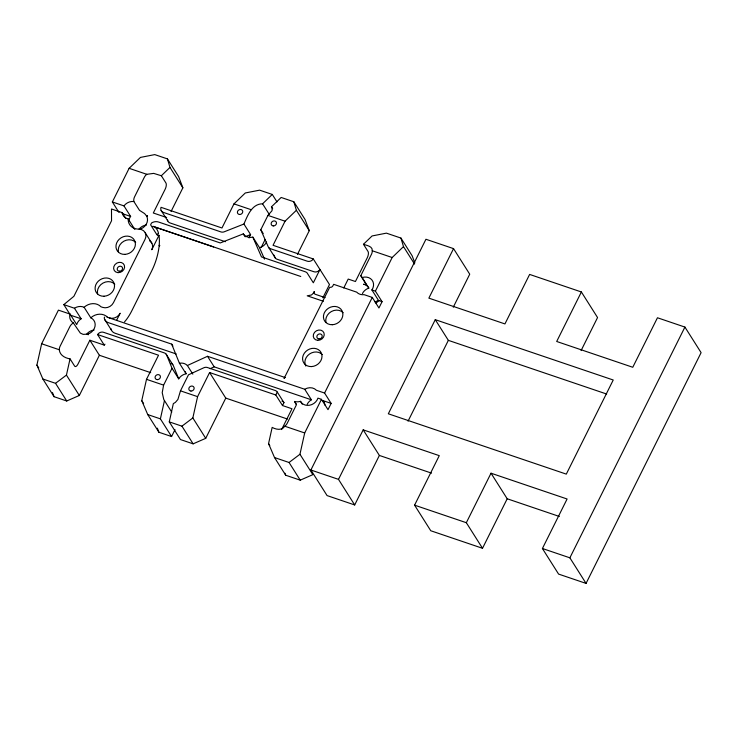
<?xml version="1.0" encoding="UTF-8"?>
<svg xmlns="http://www.w3.org/2000/svg" width="738" height="738" viewBox="0 0 738 738"><rect width="100%" height="100%" fill="white"/><g stroke="black" fill="none" stroke-linecap="round" stroke-linejoin="round"><path stroke-width="1.11" d="M362.413 293.558A9.769 8.45 -32.3 0 1 368.834 288.106A9.769 8.45 -32.3 0 0 363.548 284.222L366.417 284.785L360.817 275.772A8.339 7.214 -32.3 0 1 361.205 274.868L371.435 254.352A8.339 7.214 -32.3 0 0 372.266 250.763C372.819 246.132 366.417 245.459 363.465 244.269L372.09 235.957L386.408 233.143L400.937 238.07L412.127 255.754L414.83 262.903M70.027 314.074A9.769 8.45 -32.3 0 0 73.33 322.93A8.339 7.214 -32.3 0 0 69.842 326.676L60.129 346.168A8.339 7.214 -32.3 0 0 59.298 349.757C59.75 355.255 65.128 358.114 70.045 358.862L74.63 366.103A4.88 2.011 -71.3 0 0 78.025 363.991L89.87 340.227L99.381 355.264L79.326 395.476L66.724 400.992L54.049 396.693L42.869 379.018L36.9 365.079L41.642 343.77L58.413 310.135L70.027 314.074L76.706 324.628A9.769 8.45 -32.3 0 1 81.134 318.788L74.455 308.235L63.819 304.628L73.892 296.298L111.539 220.773L111.493 209.002L122.139 212.618A9.769 8.45 -32.3 0 0 128.172 218.909A12.214 10.563 -32.3 0 0 139.777 229.029L141.484 229.61A8.339 7.214 -32.3 0 1 145.118 239.195L113.468 302.672A8.339 7.214 -32.3 0 1 102.702 307.386L101.005 306.805A12.214 10.563 -32.3 0 0 84.114 307.266A9.769 8.45 -32.3 0 0 74.455 308.235M42.869 379.018L55.535 383.308L66.438 375.098L70.045 358.862M175.017 429.636L171.576 436.536L158.91 432.247L147.729 414.571L141.761 400.633L146.502 379.332L158.522 355.218L97.573 334.554A4.88 4.225 -32.3 0 1 103.588 332.312L164.325 352.902A4.88 4.225 -32.3 0 1 166.668 355.061L172.037 368.299L178.716 378.852A9.769 8.45 -32.3 0 1 186.105 373.797L185.247 371.675M172.037 368.299A9.76 8.45 -32.3 0 0 171.613 369.065L163.605 385.125L162.212 392.699L163.771 399.479L171.769 412.136M171.576 436.536L160.395 418.861L164.463 400.586M169.279 421.878L181.935 426.167L192.839 417.948L197.581 396.647L209.601 372.542L225.782 398.114L205.727 438.335L193.125 443.842L180.459 439.553L169.279 421.878L173.338 403.603L175.395 402.394L177.904 399.452L180.478 390.845L188.476 374.803L203.789 367.782A4.88 4.225 -32.3 0 1 207.47 367.533L275.256 390.513A4.88 4.225 -32.3 0 1 277.276 392.072L283.955 402.616L282.497 405.54L291.99 408.76L281.621 429.544M321.464 399.332L304.693 432.966L299.951 454.267L312.847 474.654L300.237 480.161L285.707 475.235L274.527 457.56L268.558 443.621L272.165 427.394C276.067 429.608 282.027 430.734 284.785 426.213A8.339 7.214 -32.3 0 0 287.257 423.178L296.344 404.959L294.628 401.463A9.769 8.45 -32.3 0 0 300.458 401.306A9.769 8.45 -32.3 0 0 309.582 405.236A9.769 8.45 -32.3 0 0 317.949 398.142L321.464 399.332L328.004 409.673L331.141 403.4L324.591 393.05L316.445 390.291A9.769 8.45 -32.3 0 0 304.739 389.258L207.507 356.288L187.369 365.513A9.76 8.45 -32.3 0 0 179.426 363.244L171.686 344.139L108.311 322.654A7.814 6.762 -32.3 0 1 104.206 317.903L104.612 317.082M119.021 212.507L112.351 201.954L129.122 168.319L140.441 157.415L154.759 154.602L167.425 158.901L178.614 176.576L182.867 187.812L171.041 211.52M116.558 320.421L120.146 313.226A8.339 7.214 -32.3 0 1 109.381 317.93M264.518 259.13L259.518 247.664L252.848 237.119A9.769 8.45 -32.3 0 1 243.291 233.881L220.265 242.95L158.495 222.009A7.814 6.762 -32.3 0 0 151.53 222.996L150.617 224.813L156.825 234.629L158.974 235.348L151.788 249.748A8.339 7.214 -32.3 0 0 149.666 240.874M159.26 245.403L159.666 245.772L159.26 245.403A4.889 4.225 -32.3 0 0 159.666 245.772M272.285 194.454L259.619 190.155L245.302 192.969L233.983 203.873L221.963 227.987L161.013 207.313A4.88 4.225 -32.3 0 0 163.375 212.406L220.893 231.907A4.88 4.225 -32.3 0 0 224.297 231.769L243.927 224.029C247.488 215.819 251.759 203.845 262.571 203.808L272.285 194.454L276.99 201.889M243.927 224.029L250.597 234.583L249.748 236.289A9.769 8.45 -32.3 0 0 249.103 237.95M322.875 297.783L329.48 284.527L313.299 258.955A4.88 4.225 -32.3 0 1 307.285 261.197L270.449 248.706A4.88 4.225 -32.3 0 1 268.143 246.64L260.791 229.749L267.949 215.395L272.027 210.681L272.174 208.282L271.455 206.815L281.16 197.461L293.825 201.76L305.015 219.435L309.268 230.662L297.442 254.379M261.215 247.396L265.126 239.555M293.825 201.76L296.381 210.284L285.053 221.197L273.042 245.302L313.299 258.955M282.497 405.54L275.818 394.996L277.276 392.072M343.76 287.958L348.198 279.065L355.43 281.519L367.275 257.765A4.88 2.011 -71.3 0 0 368.05 251.51L363.465 244.269M324.591 393.05L372.266 297.423L364.12 294.665A9.769 8.45 -32.3 0 1 356.722 292.156L333.641 284.324L332.884 285.846A2.445 2.113 -32.3 0 1 329.729 287.22L284.075 378.437A1.753 0.72 -71.3 0 1 285.237 377.607M372.266 297.423L378.945 307.977L382.072 301.694L375.402 291.141L392.173 257.516L403.492 246.603L400.937 238.07M354.683 504.949L338.502 479.368L363.188 429.857L379.369 455.438L354.683 504.949L327.072 495.585L310.892 470.005L425.937 239.269L453.547 248.623L469.728 274.204L453.27 307.211M453.547 248.623L428.861 298.134L504.94 323.927L529.626 274.425L581.378 291.971L597.559 317.552L581.101 350.559M435.263 319.665L388.326 413.787L566.304 474.128L613.232 380.005L435.263 319.665L448.353 340.356L606.664 394.037M408.049 421.177L448.353 340.356M482.514 548.288L466.333 522.707L491.019 473.206L507.2 498.777L482.514 548.288L430.761 530.742L414.581 505.161L439.267 455.65L363.188 429.857M581.378 291.971L556.692 341.482L632.77 367.275L657.457 317.764L684.919 327.082L701.1 352.653L586.055 583.398L558.592 574.09L542.412 548.509L567.098 498.999L491.019 473.206M586.055 583.398L569.874 557.817L684.919 327.082M140.801 228.918A9.769 8.45 -32.3 0 0 146.659 216.086L144.593 213.586L139.5 210.33L133.864 201.511A8.339 7.214 -32.3 0 1 134.584 196.834L144.297 177.341A8.339 7.214 -32.3 0 1 146.77 174.306L153.725 173.393L161.354 175.736L169.98 167.425L167.425 158.901M274.527 457.56L289.056 462.486L299.951 454.267M210.155 368.686L214.186 366.841L311.408 399.802A9.769 8.45 -32.3 0 0 307.165 404.387M245.431 236.621L250.597 234.583M129.122 168.319L146.77 174.306M233.983 203.873L251.086 209.675M267.949 215.395L285.053 221.197M372.266 250.763L392.173 257.516M166.659 217.516L153.31 212.996L165.155 189.232A4.88 2.011 -71.3 0 0 165.93 182.978L161.354 175.736M112.351 201.954L123.966 205.893L130.644 216.446A9.769 8.45 -32.3 0 0 128.744 221.455M360.817 275.772A9.769 8.45 -32.3 0 1 362.155 277.562A9.769 8.45 -32.3 0 1 371.998 280.053A9.769 8.45 -32.3 0 1 371.887 289.951L375.402 291.141M225.394 241.723L170.044 222.95A4.88 4.225 -32.3 0 1 167.48 219.979M122.194 213.577L130.644 216.446M371.887 289.951L378.566 300.504L382.072 301.694M152.987 226.372L300.772 276.482M325.117 297.626L315.357 294.314A2.445 2.113 -32.3 0 1 314.296 291.51L313.576 292.783A7.085 6.135 -32.3 0 1 311.242 295.052L307.22 295.809L323.392 301.288M107.111 317.174L285.089 377.515M331.141 403.4L322.986 400.633A9.769 8.45 -32.3 0 1 324.923 405.088M81.134 318.788L70.488 315.181L63.819 304.628M176.216 353.963L114.99 333.207A7.814 6.762 -32.3 0 1 110.894 328.539M209.601 372.542L275.818 394.996M89.87 340.227L104.252 345.107A4.88 4.225 -32.3 0 1 104.98 344.212M99.381 355.264L150.69 372.653M225.782 398.114L287.433 419.027M379.369 455.438L431.536 473.132M507.2 498.777L559.367 516.471M41.642 343.77L59.298 349.757M146.502 379.332L163.605 385.125M180.478 390.845L197.581 396.647M284.785 426.213L304.693 432.966M147.729 414.571L160.395 418.861M310.892 470.005L338.502 479.368M414.581 505.161L466.333 522.707M542.412 548.509L569.874 557.817M152.904 226.326L213.651 246.953M157.849 235.071L156.825 234.629A7.814 6.762 -32.3 0 1 158.283 233.494M73.33 322.93L80.331 333.087L83.145 334.379L87.767 334.139A9.769 8.45 -32.3 0 0 95.045 326.224A9.769 8.45 -32.3 0 0 90.792 317.81L84.114 307.266M403.492 246.603L414.544 264.075M362.155 277.562L368.834 288.106M296.381 210.284L309.268 230.662M271.455 206.815L272.673 208.743M262.571 203.808L269.269 214.389M260.791 229.749L263.217 233.586M268.697 247.525L275.366 258.079M243.291 233.881L245.108 236.75M169.98 167.425L182.867 187.812M304.739 389.258L311.408 399.802M300.458 401.306L302.285 404.184M294.628 401.463L296.436 404.323M161.105 210.404L167.775 220.957M145.192 232.691L151.871 243.236M289.056 462.486L300.237 480.161M128.172 218.909L134.842 229.453M268.558 443.621L269.785 445.567M122.139 212.618L125.774 218.365M207.507 356.288L214.186 366.841M187.369 365.513L192.83 374.148M171.686 344.139L172.904 346.057M179.435 363.244L186.105 373.797M166.124 354.139L172.793 364.683M192.839 417.948L205.727 438.335M181.935 426.167L193.125 443.842M141.761 400.633L143.606 403.548M97.573 334.554L104.252 345.107M66.438 375.098L79.326 395.476M55.535 383.308L66.724 400.992M36.9 365.079L38.745 367.994M104.685 319.471L111.392 330.08M273.899 255.071L274.822 257.184A4.88 4.225 -32.3 0 0 277.119 259.259L313.954 271.75A4.88 4.225 -32.3 0 0 319.969 269.499L313.336 282.792L307.137 272.986A1.753 0.498 26.5 0 0 305.154 271.732L261.473 256.916L252.848 237.119M178.716 378.852L173.338 365.614A4.88 4.225 -32.3 0 0 171.004 363.456M284.933 473.196L285.707 475.235M157.36 428.16L158.91 432.247M52.499 392.607L54.049 396.693M124.51 321.906A32.315 13.275 -71.3 0 0 131.871 310.661L151.751 270.781A32.315 13.275 -71.3 0 0 158.974 235.348M155.635 227.821A32.315 13.275 -71.3 0 1 158.439 232.95M118.495 251.99A10.092 8.736 -32.3 0 1 123.873 241.197A10.092 8.736 -32.3 0 1 135.672 242.396M97.619 293.853A10.092 8.736 -32.3 0 1 103.006 283.06A10.092 8.736 -32.3 0 1 114.796 284.259M86.678 334.157A9.769 8.45 -32.3 0 1 94.077 330.024M139.039 229.149A9.769 8.45 -32.3 0 1 146.438 225.016M123.966 205.893A9.769 8.45 -32.3 0 1 133.864 201.511M281.925 401.066A4.88 4.225 -32.3 0 1 283.955 402.616M266.612 242.009A9.769 8.45 -32.3 0 1 259.518 247.664M90.792 317.81A12.214 10.563 -32.3 0 1 107.674 317.358M325.965 322.34A10.092 8.736 -32.3 0 1 331.344 311.547A10.092 8.736 -32.3 0 1 343.142 312.737M305.79 366.039A10.092 8.736 -32.3 0 1 309.517 354.009A10.092 8.736 -32.3 0 1 322.266 354.6M375.052 301.934A9.769 8.45 -32.3 0 1 379.147 300.606M378.566 300.504A9.769 8.45 -32.3 0 1 375.965 303.17M147.471 215.856L146.641 216.059A9.778 8.459 -32.3 0 1 147.471 215.856M87.785 334.176L87.767 334.139A9.778 8.459 -32.3 0 0 88.163 334.803L87.767 334.139M317.663 340.329A5.71 4.945 -32.3 0 0 323.954 332.893A5.71 4.945 -32.3 0 0 314.609 332.284A5.71 4.945 -32.3 0 0 317.663 340.329M332.321 324.72A10.092 8.736 -32.3 0 0 341.962 310.661A10.092 8.736 -32.3 0 0 325.172 311.371A10.092 8.736 -32.3 0 0 332.321 324.72M311.445 366.583A10.092 8.736 -32.3 0 0 321.085 352.524A10.092 8.736 -32.3 0 0 304.305 353.234A10.092 8.736 -32.3 0 0 311.445 366.583M239.555 214.49A2.786 2.408 -32.3 0 0 242.618 210.865A2.786 2.408 -32.3 0 0 238.07 210.57A2.786 2.408 -32.3 0 0 239.555 214.49M273.291 225.929A2.786 2.408 -32.3 0 0 276.353 222.304A2.786 2.408 -32.3 0 0 271.805 222.009A2.786 2.408 -32.3 0 0 273.291 225.929M190.958 391.057A2.786 2.408 -32.3 0 0 194.02 387.441A2.786 2.408 -32.3 0 0 189.472 387.146A2.786 2.408 -32.3 0 0 190.958 391.057M119.362 271.233A2.786 2.408 -32.3 0 0 122.425 267.608A2.786 2.408 -32.3 0 0 117.877 267.322A2.786 2.408 -32.3 0 0 119.362 271.233M157.222 379.627A2.786 2.408 -32.3 0 0 160.284 376.002A2.786 2.408 -32.3 0 0 155.736 375.707A2.786 2.408 -32.3 0 0 157.222 379.627M118.025 272.645A5.71 4.945 -32.3 0 0 124.316 265.2A5.71 4.945 -32.3 0 0 114.971 264.601A5.71 4.945 -32.3 0 0 118.025 272.645M124.851 254.379A10.092 8.736 -32.3 0 0 134.491 240.32A10.092 8.736 -32.3 0 0 117.702 241.031A10.092 8.736 -32.3 0 0 124.851 254.379M103.975 296.242A10.092 8.736 -32.3 0 0 113.615 282.184A10.092 8.736 -32.3 0 0 96.835 282.894A10.092 8.736 -32.3 0 0 103.975 296.242M319 338.926A2.786 2.408 -32.3 0 0 322.063 335.301A2.786 2.408 -32.3 0 0 317.515 335.006A2.786 2.408 -32.3 0 0 319 338.926"/></g></svg>
